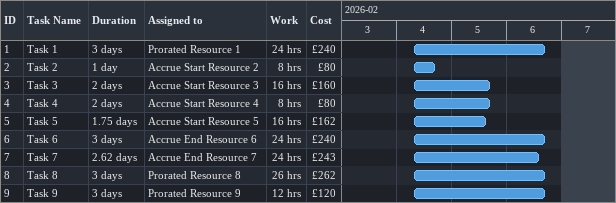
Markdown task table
| ID | Task | Duration | Start | Finish | Resources | Work (h) | Cost (£) |
|---|---|---|---|---|---|---|---|
| 1 | Task 1 | 3d | 2026-02-04 | 2026-02-06 | Prorated Resource 1 | 24 | 240 |
| 2 | Task 2 | 1d | 2026-02-04 | 2026-02-04 | Accrue Start Resource 2 | 8 | 80 |
| 3 | Task 3 | 2d | 2026-02-04 | 2026-02-05 | Accrue Start Resource 3 | 16 | 160 |
| 4 | Task 4 | 2d | 2026-02-04 | 2026-02-05 | Accrue Start Resource 4 | 8 | 80 |
| 5 | Task 5 | 1.75d | 2026-02-04 | 2026-02-05 | Accrue Start Resource 5 | 16 | 162 |
| 6 | Task 6 | 3d | 2026-02-04 | 2026-02-06 | Accrue End Resource 6 | 24 | 240 |
| 7 | Task 7 | 2.62d | 2026-02-04 | 2026-02-06 | Accrue End Resource 7 | 24 | 243 |
| 8 | Task 8 | 3d | 2026-02-04 | 2026-02-06 | Prorated Resource 8 | 26 | 262 |
| 9 | Task 9 | 3d | 2026-02-04 | 2026-02-06 | Prorated Resource 9 | 12 | 120 |
